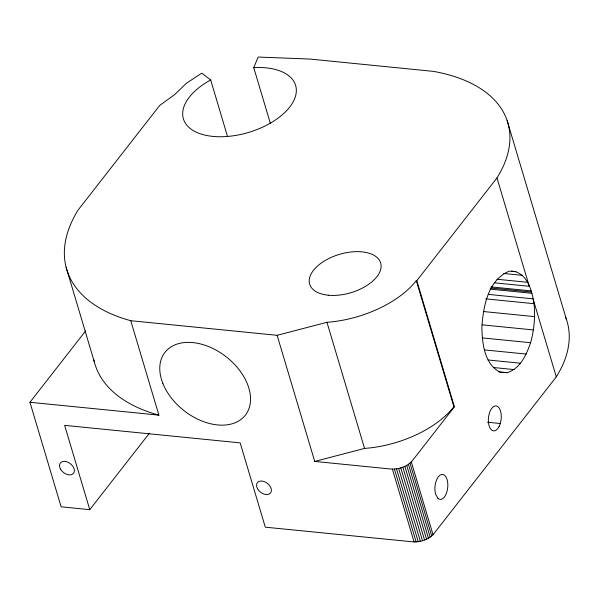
<?xml version="1.0" encoding="UTF-8"?>
<svg xmlns="http://www.w3.org/2000/svg" width="599" height="599" viewBox="0 0 599 599"><rect width="100%" height="100%" fill="white"/><g stroke="black" fill="none" stroke-linecap="round" stroke-linejoin="round"><path stroke-width="0.9" d="M516.076 271.557L509.277 271.197C487.878 279.823 483.273 306.755 481.858 327.234C482.255 343.324 484.187 364.289 500.427 372.323L507.226 372.675C520.359 368.55 526.446 354.713 530.594 342.718C534.158 330.034 535.349 316.796 534.016 303.686C532.069 290.732 527.075 272.028 511.419 271.092M270.314 123.222L253.751 67.657L258.139 57.047L310.012 59.061L433.384 71.371A177.319 95.795 -16.6 0 1 496.975 177.925L529.284 286.307L494.856 282.87M149.473 433.137L89.768 509.667L61.113 506.806L29.95 402.273L85.635 330.895M227.515 136.445L210.683 79.981L201.811 73.168L186.521 83.156L174.833 94.447L159.686 105.469L78.155 209.979A190.415 102.871 -16.6 0 0 130.762 320.712L277.127 335.313L314.73 461.432L390.451 468.987C398.44 469.586 407.133 466.853 412.411 460.631L454.409 406.803L416.807 280.684L496.975 177.925M89.768 509.667L64.64 425.365L240.162 442.871L265.297 527.18L414.096 541.953C420.962 541.923 428.038 539.572 433.032 534.742L556.291 376.883A177.319 95.795 -16.6 0 0 565.463 316.856M277.127 335.313L326.964 322.299A83.029 44.858 -16.6 0 0 416.29 280.632L416.807 280.684M314.73 461.432L364.566 448.419A83.029 44.858 -16.6 0 0 453.892 406.751L454.409 406.803M503.729 273.488L522.335 275.345M496.938 279.246L527.644 282.309M491.173 286.906L531.178 290.897M490.701 287.992L531.642 292.072M490.019 289.107L531.89 293.285M488.365 294.394L533.028 298.849L556.291 376.883M485.632 298.856L534.016 303.686M483.475 311.532L534.645 316.639M482.307 324.845L533.484 329.952M482.217 337.888L530.594 342.718M484.321 349.891L526.192 354.069M487.998 359.984L520.561 363.226M493.621 367.531L514.092 369.576M498.855 371.844L507.226 372.675M487.504 422.228L500.292 423.508M29.95 402.273L158.907 415.137L130.762 320.712M507.106 120.466L566.414 319.424M416.29 280.632L453.892 406.751M411.318 461.904L433.032 534.742M409.986 463.139L431.699 535.978M408.443 464.3L430.164 537.138M406.721 465.378L428.435 538.216M404.849 466.344L426.563 539.182M402.85 467.19L424.564 540.028M400.776 467.894L422.49 540.732M398.649 468.448L420.363 541.286M396.516 468.837L418.229 541.676M394.419 469.062L416.133 541.9M392.382 469.114L414.096 541.953M326.964 322.299L364.566 448.419M66.1 267.214L94.253 361.631M253.751 67.657A58.545 31.627 -16.6 0 1 288.958 108.015A58.545 31.627 -16.6 0 1 199.662 133.562A58.545 31.627 -16.6 0 1 210.683 79.981M158.907 415.137A190.415 102.871 -16.6 0 1 93.833 359.879M437.914 498.338L435.638 494.257A12.542 6.387 -84.3 0 1 440.497 474.902A12.542 6.387 -84.3 0 1 447.693 487.803A12.542 6.387 -84.3 0 1 437.914 498.338M257.577 488.836A8.364 5.608 38 0 0 270.463 493.059A8.364 5.608 38 0 0 263.889 481.454A8.364 5.608 38 0 0 257.577 488.836M60.559 469.182A8.364 5.608 38 0 0 73.452 473.405A8.364 5.608 38 0 0 66.871 461.799A8.364 5.608 38 0 0 60.559 469.182M328.259 295.21A37.033 20.007 -16.6 0 0 381.091 265.439A37.033 20.007 -16.6 0 0 326.141 259.959A37.033 20.007 -16.6 0 0 328.259 295.21M499.207 426.286A12.542 6.387 -84.3 0 0 496.736 406.07A12.542 6.387 -84.3 0 0 488.499 422.887A12.542 6.387 -84.3 0 0 499.207 426.286M162.823 383.338A51.02 34.203 38 0 0 240.513 419.802A51.02 34.203 38 0 0 212.151 348.131A51.02 34.203 38 0 0 162.823 383.338"/></g></svg>
